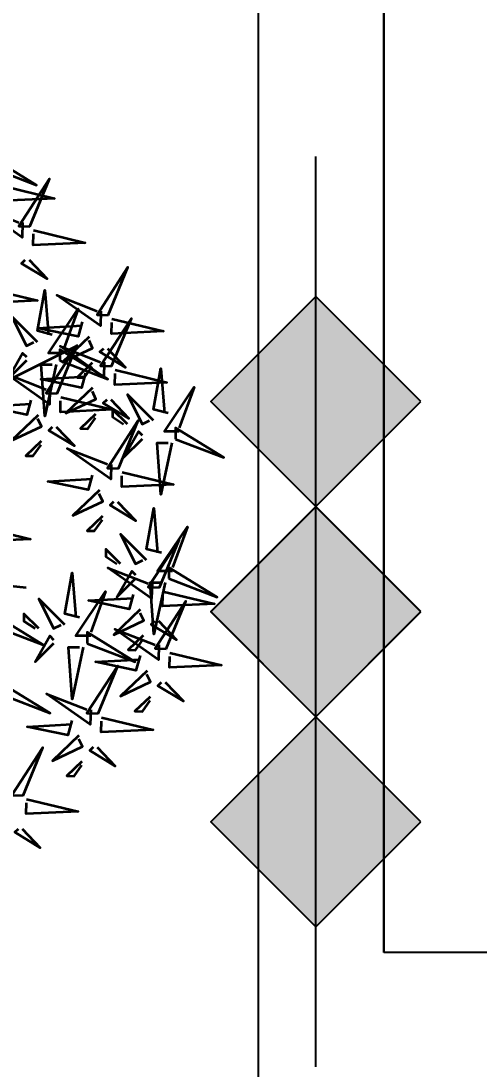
# Model space of a CAD drawing. Header units: inches. Extents: x -250485 to 735580, y -140410 to 288049.
# Drawn here: x 23912.48 to 23930.72, y 21263.01 to 21304.7 of the extents above; entities that cross this region are included whole.
import ezdxf

# ---------------------------------------------------------------- set-up
doc = ezdxf.new("R2010")
doc.units = ezdxf.units.IN
doc.header["$MEASUREMENT"] = 0
doc.header["$PDMODE"] = 35
doc.layers.get('0').update_dxf_attribs({"lineweight": 0})
doc.layers.get('Defpoints').update_dxf_attribs({"lineweight": 0})
doc.layers.add('A site line', color=7, linetype='Continuous')
doc.layers.add('fire rated wall', color=7, linetype='Continuous')
doc.layers.add('L-tree', color=102, linetype='Continuous', lineweight=35)
doc.layers.add('Layer1', color=134, linetype='Continuous', lineweight=0)
doc.styles.add('REG', font='times.ttf')
doc.dimstyles.new('Dim-Pres', dxfattribs={"dimtxt": 5.5, "dimasz": 2, "dimexe": 1.5, "dimexo": 1.5, "dimgap": 1, "dimtad": 3, "dimdec": 0, "dimzin": 3, "dimdsep": 46, "dimlunit": 4, "dimtxsty": 'REG', "dimblk": 'point', "dimcen": 2, "dimclrd": 256, "dimclre": 256, "dimclrt": 7, "dimadec": 0, "dimazin": 0, "dimtfac": 0.75, "dimtdec": 0, "dimtmove": 1, "dimatfit": 3, "dimldrblk": 'point', "dimfxl": 0, "dimtolj": 1, "dimtzin": 0, "dimlwd": -1, "dimlwe": -1, "dimarcsym": 1})

# ---------------------------------------------------------------- blocks, each defined once
blk = doc.blocks.new('shrub3')
at = {"color": 32}
for p, q in [((130.91, 52.02), (217.13, 95.08)), ((58.17, -42.16), (184.8, -55.61))]:
    blk.add_line(p, q, dxfattribs=at)
at = {"color": 20}
for points in [[(161.14, 206.04), (191.15, 194.51), (161.14, 212.96), (161.14, 206.04)], [(187.06, 168.76), (199.34, 198.47), (180.15, 168.93), (187.06, 168.76)], [(235.82, 113.71), (248.1, 143.42), (228.91, 113.88), (235.82, 113.71)], [(191.81, 96.88), (175.65, 113.02), (184.88, 94.57), (189.5, 96.88)], [(237.94, 81.95), (250.22, 111.66), (231.03, 82.12), (237.94, 81.95)], [(223.95, 100.15), (207.41, 84.4), (226.08, 93.17), (223.89, 97.84)], [(204.02, 65.01), (216.3, 94.72), (197.11, 65.18), (204.02, 65.01)], [(205.66, 85.35), (235.67, 73.82), (205.66, 92.27), (205.66, 85.35)], [(225.85, 83.93), (216.4, 74.93), (221.01, 74.82), (225.8, 81.63)], [(226.07, 68.39), (209.53, 52.64), (228.2, 61.41), (226.01, 66.08)], [(263.89, 48.18), (247.73, 64.32), (256.96, 45.87), (261.58, 48.18)], [(227.97, 52.17), (218.52, 43.17), (223.13, 43.06), (227.92, 49.87)], [(247.73, 45.87), (238.49, 55.09), (238.49, 50.48), (245.42, 45.87)], [(192.15, 51.45), (175.61, 35.7), (194.28, 44.47), (192.09, 49.14)], [(242.18, 18.42), (254.46, 48.14), (235.27, 18.6), (242.18, 18.42)], [(277.74, 36.65), (307.75, 25.12), (277.74, 43.57), (277.74, 36.65)], [(194.05, 35.23), (184.6, 26.23), (189.21, 26.12), (194, 32.93)], [(230.31, 4.87), (213.77, -10.89), (232.44, -2.12), (230.25, 2.56)], [(232.21, -11.35), (222.76, -20.35), (227.37, -20.46), (232.16, -13.66)], [(259.65, -38.64), (243.49, -22.5), (252.72, -40.94), (257.34, -38.64)], [(267.62, -55.68), (279.9, -25.97), (260.71, -55.51), (267.62, -55.68)], [(243.49, -40.94), (234.25, -31.72), (234.25, -36.33), (241.18, -40.94)], [(273.5, -50.16), (303.51, -61.69), (273.5, -43.25), (273.5, -50.16)], [(208.77, -78.87), (192.61, -62.73), (201.84, -81.17), (206.46, -78.87)], [(271.86, -93.8), (284.14, -64.08), (264.95, -93.62), (271.86, -93.8)], [(255.75, -69.24), (239.21, -85), (257.88, -76.23), (255.7, -71.55)], [(165.38, -79.81), (195.39, -91.34), (165.38, -72.89), (165.38, -79.81)], [(192.61, -81.17), (183.37, -71.95), (183.37, -76.56), (190.3, -81.17)], [(222.62, -90.4), (252.63, -101.92), (222.62, -83.48), (222.62, -90.4)], [(257.65, -85.46), (248.2, -94.46), (252.81, -94.57), (257.6, -87.76)], [(229.46, -134.03), (241.74, -104.31), (222.55, -133.86), (229.46, -134.03)], [(259.99, -107.36), (243.45, -123.11), (262.12, -114.34), (259.94, -109.66)], [(169.62, -122.16), (199.63, -133.69), (169.62, -115.24), (169.62, -122.16)], [(261.89, -123.57), (252.44, -132.57), (257.05, -132.69), (261.84, -125.88)], [(217.59, -147.59), (201.05, -163.34), (219.72, -154.57), (217.53, -149.9)], [(182.82, -184.85), (195.1, -155.13), (175.91, -184.67), (182.82, -184.85)]]:
    blk.add_lwpolyline(points, dxfattribs=at)
at = {"color": 94}
for points in [[(170.23, 193.92), (202.33, 186.19), (170, 184.69), (170.17, 191.61)], [(182.51, 171.18), (182.28, 161.95), (155.08, 181.11), (180.21, 171.24)], [(189.31, 166.39), (221.41, 158.66), (189.08, 157.16), (189.25, 164.09)], [(186.54, 147.99), (197.78, 136.16), (181.88, 145.8), (184.24, 148.05)], [(159.63, 130.4), (191.73, 122.67), (159.4, 121.17), (159.57, 128.09)], [(201.04, 101.49), (191.81, 103.79), (196.42, 129.16), (198.73, 101.49)], [(231.27, 116.13), (231.04, 106.9), (203.84, 126.05), (228.97, 116.19)], [(207.97, 89.96), (198.73, 89.96), (217.2, 117.63), (207.97, 92.27)], [(238.07, 111.34), (270.17, 103.61), (237.84, 102.11), (238.01, 109.03)], [(219.57, 109.49), (217.04, 100.32), (191.8, 105.57), (219.52, 107.19)], [(233.39, 84.37), (233.16, 75.14), (205.96, 94.29), (231.09, 84.43)], [(235.3, 92.94), (246.54, 81.11), (230.64, 90.74), (233, 92.99)], [(184.88, 85.35), (173.34, 73.82), (182.57, 89.96), (184.88, 87.65)], [(203.35, 83.04), (196.42, 50.76), (194.11, 83.04), (201.04, 83.04)], [(240.19, 79.58), (272.29, 71.85), (239.96, 70.35), (240.13, 77.27)], [(273.12, 52.79), (263.89, 55.09), (268.5, 80.46), (270.81, 52.79)], [(199.47, 67.43), (199.24, 58.2), (172.04, 77.35), (197.17, 67.49)], [(221.69, 77.73), (219.16, 68.56), (193.92, 73.81), (221.64, 75.43)], [(280.05, 41.26), (270.81, 41.26), (289.28, 68.93), (280.05, 43.57)], [(187.77, 60.79), (185.24, 51.62), (160, 56.87), (187.72, 58.49)], [(206.27, 62.64), (238.37, 54.91), (206.04, 53.41), (206.21, 60.33)], [(237.42, 61.17), (248.66, 49.35), (232.76, 58.98), (235.12, 61.23)], [(203.5, 44.24), (214.74, 32.41), (198.84, 42.04), (201.2, 44.29)], [(256.96, 36.65), (245.42, 25.12), (254.65, 41.26), (256.96, 38.95)], [(275.43, 34.34), (268.5, 2.06), (266.19, 34.34), (273.12, 34.34)], [(237.63, 20.85), (237.4, 11.62), (210.2, 30.77), (235.33, 20.91)], [(225.93, 14.21), (223.4, 5.04), (198.16, 10.29), (225.88, 11.9)], [(244.43, 16.06), (276.53, 8.33), (244.2, 6.83), (244.37, 13.75)], [(241.66, -2.35), (252.9, -14.18), (237, -4.54), (239.36, -2.29)], [(268.88, -34.02), (259.65, -31.72), (264.26, -6.36), (266.57, -34.02)], [(155.39, -17.82), (187.49, -25.55), (155.16, -27.05), (155.33, -20.13)], [(275.81, -45.55), (266.57, -45.55), (285.04, -17.88), (275.81, -43.25)], [(263.07, -53.26), (262.84, -62.49), (235.64, -43.34), (260.77, -53.2)], [(252.72, -50.16), (241.18, -61.69), (250.41, -45.55), (252.72, -47.86)], [(218, -74.25), (208.77, -71.95), (213.38, -46.59), (215.69, -74.25)], [(224.93, -85.78), (215.69, -85.78), (234.16, -58.11), (224.93, -83.48)], [(271.19, -52.47), (264.26, -84.75), (261.95, -52.47), (268.88, -52.47)], [(269.87, -58.05), (301.97, -65.78), (269.64, -67.28), (269.81, -60.36)], [(251.37, -59.9), (248.84, -69.07), (223.6, -63.82), (251.32, -62.2)], [(267.1, -76.46), (278.34, -88.28), (262.44, -78.65), (264.8, -76.4)], [(267.31, -91.37), (267.08, -100.61), (239.88, -81.45), (265.01, -91.32)], [(201.84, -90.4), (190.3, -101.92), (199.53, -85.78), (201.84, -88.09)], [(220.31, -92.7), (213.38, -124.98), (211.07, -92.7), (218, -92.7)], [(274.11, -96.16), (306.21, -103.89), (273.88, -105.4), (274.05, -98.47)], [(255.61, -98.01), (253.08, -107.18), (227.84, -101.93), (255.56, -100.32)], [(271.34, -114.57), (282.58, -126.4), (266.68, -116.76), (269.04, -114.51)], [(224.91, -131.61), (224.68, -140.84), (197.48, -121.68), (222.61, -131.55)], [(231.71, -136.39), (263.81, -144.13), (231.48, -145.63), (231.65, -138.7)], [(213.21, -138.24), (210.68, -147.41), (185.44, -142.16), (213.16, -140.55)], [(228.94, -154.8), (240.18, -166.63), (224.28, -156.99), (226.64, -154.74)]]:
    blk.add_lwpolyline(points, dxfattribs=at)
at = {"color": 98}
for points in [[(219.49, -163.8), (210.04, -172.8), (214.65, -172.92), (219.44, -166.11)], [(185.07, -187.21), (217.17, -194.94), (184.84, -196.44), (185.01, -189.52)], [(182.3, -205.62), (193.54, -217.44), (177.64, -207.81), (180, -205.56)]]:
    blk.add_lwpolyline(points, dxfattribs=at)
blk = doc.blocks.new('bfg')
at = {"layer": 'fire rated wall'}
h = blk.add_hatch(color=1, dxfattribs=at)
h.dxf.hatch_style = 1
h.paths.add_polyline_path([(9432308.67, -5613534.51), (9432321.43, -5613547.26), (9432334.18, -5613534.51)])
h.paths.add_polyline_path([(9432334.18, -5613534.51), (9432321.43, -5613521.75), (9432308.67, -5613534.51)])
h.paths.add_polyline_path([(9432334.18, -5613534.51), (9432359.68, -5613534.51), (9432346.93, -5613521.75)])
h.paths.add_polyline_path([(9432334.18, -5613534.51), (9432346.93, -5613547.26), (9432359.68, -5613534.51)])
at = {"layer": 'fire rated wall', "color": 1, "elevation": 0}
for points in [[(9432321.43, -5613547.26), (9432334.18, -5613534.51), (9432321.43, -5613521.75), (9432308.67, -5613534.51)], [(9432346.93, -5613547.26), (9432359.68, -5613534.51), (9432346.93, -5613521.75), (9432334.18, -5613534.51)]]:
    blk.add_lwpolyline(points, close=True, dxfattribs=at)
blk.add_lwpolyline([(9432291.67, -5613534.51), (9432376.69, -5613534.51)], dxfattribs=at)
blk = doc.blocks.new('3HR RATE')
at = {"layer": 'fire rated wall', "xscale": 1.292997314696549, "yscale": 1.292997314696549, "zscale": 1.292997314696549}
for p in [(-12191616.17, 7245476.71), (-12191583.19, 7245476.71)]:
    blk.add_blockref('bfg', p, dxfattribs=at)
blk = doc.blocks.new('dot')
at = {"color": 4}
for p, q in [((0, 1.5), (0, -1.5)), ((-1.5, 0), (1.5, 0))]:
    blk.add_line(p, q, dxfattribs=at)
at = {"color": 6, "const_width": 0.5}
blk.add_lwpolyline([(-0.25, 0, 1), (0.25, 0, 1)], format="xyb", close=True, dxfattribs=at)
blk = doc.blocks.new('point')
blk.add_blockref('dot', (0, 0))
blk = doc.blocks.new('*D416')
at = {"layer": 'Defpoints', "color": 0, "ltscale": 30, "transparency": 16777216}
for p in [(23926.93, 21387.638, -9.702), (23926.93, 21267.638, -9.702), (23943.072, 21267.638)]:
    blk.add_point(p, dxfattribs=at)
at = {"layer": 'Layer1', "ltscale": 30, "transparency": 16777216}
for p, q in [((23939.753, 21387.638), (23944.572, 21387.638)), ((23943.072, 21385.638), (23943.072, 21269.638)), ((23939.753, 21267.638), (23944.572, 21267.638))]:
    blk.add_line(p, q, dxfattribs=at)
at = {"layer": 'Layer1', "ltscale": 30, "transparency": 16777216, "xscale": 2, "yscale": 2, "zscale": 2}
for p, rotation in [((23943.072, 21387.638), 90), ((23943.072, 21267.638), 270)]:
    blk.add_blockref('point', p, dxfattribs=dict(at, rotation=rotation))
at = {"layer": 'Layer1', "color": 7, "ltscale": 30, "transparency": 16777216, "insert": (23939.529, 21327.638), "char_height": 5, "attachment_point": 5, "rotation": 90, "style": 'REG'}
blk.add_mtext('\\A1;10\'-0"', dxfattribs=at)

msp = doc.modelspace()

# ---------------------------------------------------------------- linework, layer by layer
at = {"layer": 'A site line', "color": 7, "lineweight": -3, "ltscale": 30, "elevation": -9.702}
for points in [[(23926.93, 21392.638), (23926.93, 21780.075), (23926.93, 21790.075), (23878.444, 21790.075), (23878.444, 21785.075), (23921.93, 21785.075), (23921.93, 21219.325), (23878.444, 21219.325), (23878.444, 21214.325)], [(23921.93, 21780.075), (23921.93, 21262.638)], [(23926.93, 21387.638), (23926.93, 21267.638)], [(23926.93, 21267.638), (23926.93, 21387.638)]]:
    msp.add_lwpolyline(points, dxfattribs=at)
at = {"layer": 'A site line', "color": 7, "ltscale": 30, "elevation": -11.611}
msp.add_lwpolyline([(24031.986, 21267.638), (23926.93, 21267.638)], dxfattribs=at)

# ---------------------------------------------------------------- block references
at = {"layer": 'L-tree', "color": 7, "linetype": 'Continuous', "lineweight": -3, "xscale": 0.0639999999984866, "yscale": 0.0639999999984866, "zscale": 0.0639999999984866}
msp.add_blockref('shrub3', (23900.867, 21285.724, -11.595), dxfattribs=at)
at = {"layer": 'Layer1', "xscale": 0.2533935670508072, "yscale": 0.2533935670508072, "zscale": 0.2533935670521235, "rotation": 90}
msp.add_blockref('3HR RATE', (20678.68, 20170.555, -11.611), dxfattribs=at)

# ---------------------------------------------------------------- dimensions: what is measured, and where the dimension line sits
at = {"layer": 'Layer1', "ltscale": 30}
dim = msp.add_linear_dim(base=(23943.072, 21267.638), p1=(23926.93, 21387.638, -9.702), p2=(23926.93, 21267.638, -9.702), angle=90, dimstyle='Dim-Pres', override={"dimtxt": 5, "dimfxl": 4, "dimfxlon": 1}, dxfattribs=at)
dim.commit()
dim.dimension.update_dxf_attribs({"geometry": '*D416', "text_midpoint": (23939.529, 21327.638)})

doc.saveas('drawing.dxf')
